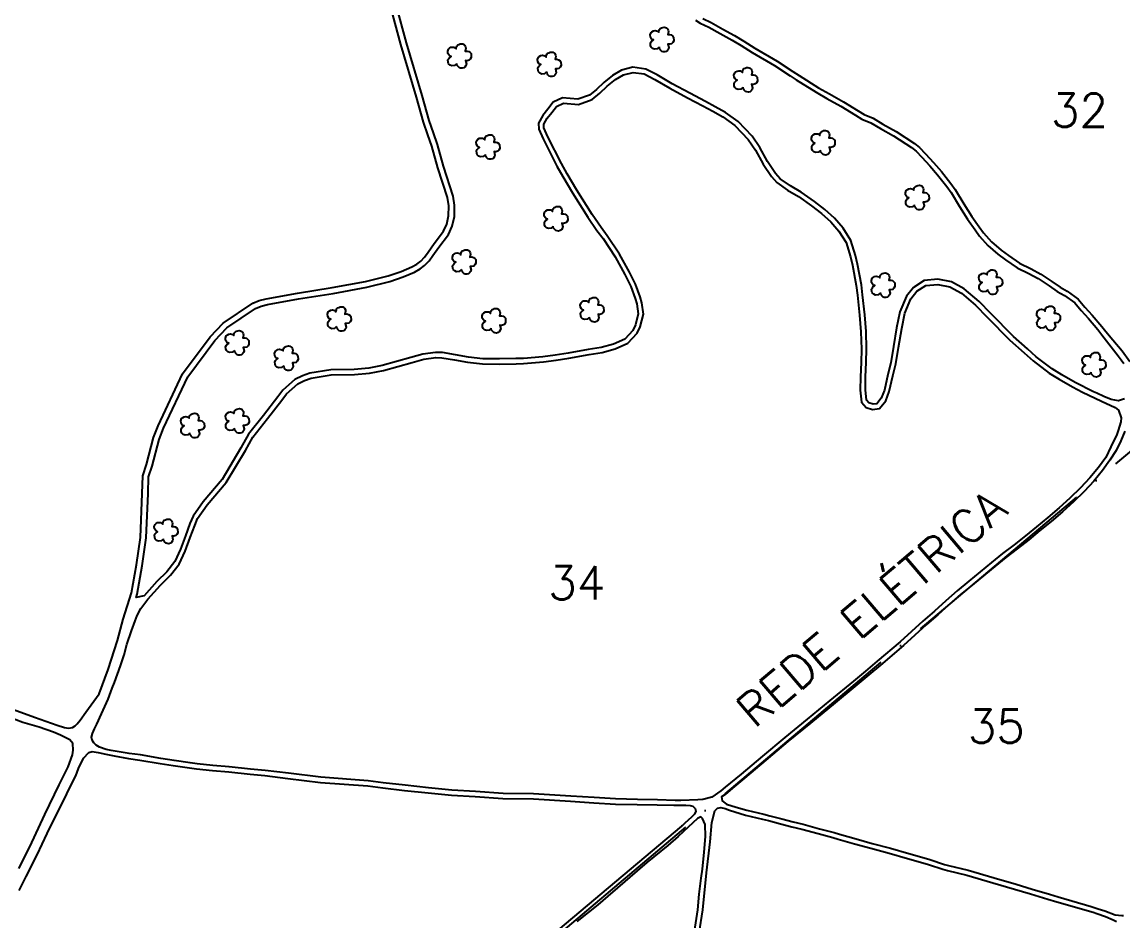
# Model space of a CAD drawing. Extents: x 745198 to 748348, y 7820251 to 7824706.
# Drawn here: x 746280 to 746926, y 7822259 to 7822787 of the extents above; entities that cross this region are included whole.
import ezdxf

# ---------------------------------------------------------------- set-up
doc = ezdxf.new("R2010")
doc.units = 0
doc.header["$MEASUREMENT"] = 0
doc.linetypes.add('ACAD_ISO04W100', pattern=[30, 24, -3, 0, -3])
doc.linetypes.add('CONTINUO', pattern=[0])
for name, color, linetype in [('0114000438032', 5, 'Continuous'), ('0114000438034', 5, 'Continuous'), ('0114000438035', 5, 'Continuous'), ('0114000438036', 5, 'Continuous'), ('0114000438037', 5, 'Continuous'), ('0114000438038', 5, 'Continuous'), ('0114000438043', 5, 'Continuous'), ('0114000438046', 5, 'Continuous'), ('RESERVA', 3, 'Continuous'), ('SIMBOLO ARVORE', 118, 'Continuous'), ('TEXTO_NUN_TAL', 7, 'Continuous')]:
    doc.layers.add(name, color=color, linetype=linetype)
doc.layers.add('REDE_DE_LUZ', color=6, linetype='Continuous', lineweight=90)
doc.styles.add('SIMPLEX', font='simplex', dxfattribs={"height": 0.2})

msp = doc.modelspace()

# ---------------------------------------------------------------- linework, layer by layer
at = {"layer": '0114000438032'}
msp.add_lwpolyline([(746679.26, 7822789.16), (746684.21, 7822786.87), (746691, 7822783.02), (746697.99, 7822779.18), (746703.35, 7822775.86), (746709.94, 7822771.8), (746722.97, 7822764.17), (746732.24, 7822758.07), (746735.81, 7822755.74), (746747.31, 7822748.5), (746753.68, 7822744.94), (746761.84, 7822740.34), (746770.44, 7822735.03), (746773.97, 7822732.87), (746779.28, 7822730.64), (746785.02, 7822727.27), (746792.79, 7822722.82), (746803.61, 7822715.94), (746806.56, 7822713.48), (746810.09, 7822709.81), (746814.77, 7822704.66), (746819.43, 7822699.39), (746824.83, 7822692.38), (746827.49, 7822688.78), (746832.6, 7822680.42), (746837.24, 7822673.06), (746841.55, 7822666.92), (746844.12, 7822663.4), (746848.74, 7822658.07), (746854.41, 7822653.3), (746858.7, 7822650.06), (746865.22, 7822645.53), (746872.08, 7822642.29), (746877.64, 7822639.18), (746884.21, 7822634.82), (746888.96, 7822631.57), (746893.22, 7822629.1), (746899.63, 7822624.48), (746903.6, 7822619.76), (746907.9, 7822615.16), (746913.49, 7822608.51), (746915.92, 7822605.48), (746919.97, 7822600.58), (746925.43, 7822594.1), (746930.01, 7822587.96)], dxfattribs=at)
at = {"layer": '0114000438034'}
msp.add_lwpolyline([(746666.4, 7822330.28), (746663.15, 7822330.22), (746652.65, 7822330.62), (746640.93, 7822330.88), (746628.14, 7822331.12), (746615.53, 7822331.89), (746601.89, 7822332.82), (746580.03, 7822334.09), (746562.08, 7822334.31), (746545.84, 7822335.45), (746532.03, 7822336.35), (746518.38, 7822337.58), (746504.66, 7822339.14), (746491.81, 7822340.65), (746483.01, 7822341.73), (746455.2, 7822343.83), (746436.21, 7822346.17), (746422.54, 7822347.83), (746413.98, 7822348.55), (746401.41, 7822350.03), (746401.41, 7822350.03), (746391.79, 7822350.72), (746382.63, 7822351.8), (746378.54, 7822352.29), (746369.01, 7822353.65), (746361.34, 7822354.85), (746349.3, 7822356.91), (746342.75, 7822357.83), (746332.09, 7822359.63), (746329.27, 7822360.19), (746325.19, 7822361.58), (746323.4, 7822362.77), (746321.9, 7822364.03), (746320.89, 7822365.64), (746320.89, 7822365.64), (746320.64, 7822367.4), (746321.17, 7822369.5), (746322.34, 7822372.25), (746323.69, 7822375.1), (746326.44, 7822381.03), (746330.31, 7822389.7), (746332.79, 7822396.08), (746334.08, 7822399.5), (746337.54, 7822409.15), (746339.74, 7822415.62), (746341.39, 7822421.82), (746344.06, 7822429.85), (746346.2, 7822435.65), (746347.34, 7822438.71), (746349.61, 7822442.83), (746353.69, 7822448.41), (746361.02, 7822456.58), (746366.93, 7822462.46), (746372.04, 7822468.88), (746375.57, 7822476.64), (746378.47, 7822484.54), (746381.15, 7822491.6), (746382.87, 7822495.72), (746388.43, 7822503.67), (746399.67, 7822516.88), (746410.9, 7822535.65), (746415.28, 7822543.55), (746423.84, 7822554.39), (746432.21, 7822565.26), (746435, 7822568.96), (746441.62, 7822574.74), (746445.55, 7822576.75), (746449.54, 7822578.19), (746461.29, 7822580.07), (746474.94, 7822580.27), (746483.81, 7822580.96), (746491.94, 7822582.55), (746508.84, 7822587.28), (746515.58, 7822589.18), (746522.58, 7822590.21), (746526.19, 7822590.11), (746533.7, 7822588.81), (746541.33, 7822587.43), (746550.02, 7822586.46), (746560.14, 7822586.4), (746569.74, 7822586.6), (746574.14, 7822586.65), (746585.8, 7822587.61), (746593.21, 7822588.69), (746600.73, 7822589.77), (746612.57, 7822591.91), (746620.24, 7822593.17), (746627.98, 7822595.22), (746635.25, 7822598.58), (746640.79, 7822604.45), (746642.66, 7822608.28), (746644.49, 7822615.63), (746643.54, 7822622.26), (746642.56, 7822625.82), (746639.83, 7822633.19), (746636.27, 7822640.32), (746630.37, 7822650.85), (746623.27, 7822661.72), (746619.63, 7822666.62), (746614.34, 7822674.18), (746605.35, 7822688.53), (746599.81, 7822697.95), (746596.33, 7822704.01), (746588.31, 7822719.76), (746586.12, 7822724.97), (746585.97, 7822727.11), (746587.9, 7822730.63), (746590.63, 7822734.09), (746593.48, 7822737.65), (746597.57, 7822739.51), (746606.43, 7822738.78), (746614.39, 7822741.63), (746618.87, 7822745.39), (746623.2, 7822749.46), (746628.09, 7822753.33), (746632.83, 7822756.14), (746638.41, 7822757.52), (746644.9, 7822756.64), (746651.16, 7822753.5), (746659.91, 7822748.35), (746670.29, 7822742.67), (746679.39, 7822737.95), (746685.14, 7822734.75), (746691.04, 7822731.42), (746698.19, 7822726.38), (746705.89, 7822718.16), (746710.17, 7822712), (746714.75, 7822703.74), (746719.62, 7822696.47), (746722.78, 7822692.92), (746729.09, 7822688.53), (746735.46, 7822684.83), (746743.15, 7822679.29), (746749.06, 7822674.85), (746754.54, 7822669.86), (746759.23, 7822664.41), (746763.38, 7822657.68), (746766.05, 7822649.25), (746767.22, 7822644.46), (746769.4, 7822632.41), (746770.14, 7822626.74), (746771.35, 7822615.08), (746772.12, 7822605.3), (746772.37, 7822595.2), (746772.24, 7822587.31), (746771.85, 7822578.9), (746771.71, 7822571.07), (746772.42, 7822563.94), (746775.1, 7822560.92), (746778.93, 7822559.8), (746783.02, 7822560.23), (746786.65, 7822564.86), (746788.75, 7822570.24), (746790.91, 7822579.54), (746792.69, 7822586.47), (746794.23, 7822596.11), (746796.03, 7822607.16), (746797.9, 7822616.2), (746801.4, 7822624.62), (746804.99, 7822629.14), (746810.21, 7822632.56), (746817.19, 7822633.14), (746824.21, 7822631.78), (746831.05, 7822628.01), (746839.41, 7822620.99), (746846.23, 7822613.96), (746859.56, 7822600.39), (746867.94, 7822593), (746873.13, 7822588.28), (746882.68, 7822581.03), (746888.48, 7822577.42), (746896.34, 7822572.97), (746902.12, 7822569.84), (746913.23, 7822564.64), (746921.38, 7822560.82), (746921.38, 7822560.82), (746923.2, 7822559.26), (746924.92, 7822554.88), (746924.6, 7822552.52), (746923.05, 7822547.37), (746922.27, 7822544.97), (746918.83, 7822537.78), (746918.83, 7822537.78), (746915.78, 7822531.57), (746911.45, 7822525.7), (746906.51, 7822519.67), (746900.94, 7822513.7), (746894.78, 7822507.67), (746888.38, 7822501.93), (746881.81, 7822496.31), (746875.14, 7822490.91), (746868.68, 7822485.55), (746862.03, 7822480.34), (746855.25, 7822475.25), (746848.76, 7822469.87), (746842.15, 7822464.4), (746835.44, 7822458.94), (746828.69, 7822453.34), (746822.01, 7822447.41), (746815.23, 7822441.4), (746808.49, 7822435.46), (746801.79, 7822429.39), (746795.11, 7822423.37), (746781.62, 7822411.99), (746774.81, 7822406.18), (746767.75, 7822400.33), (746753.9, 7822388.91), (746740.61, 7822377.88), (746727.38, 7822367.13), (746714.34, 7822356.14), (746701.92, 7822345.7), (746692.37, 7822338), (746689.96, 7822335.93), (746684.63, 7822332.22), (746679.26, 7822330.7), (746676.32, 7822330.53)], close=True, dxfattribs=at)
at = {"layer": '0114000438035'}
msp.add_lwpolyline([(746927.09, 7822547.05), (746924.67, 7822541.22), (746921.86, 7822535.68), (746918.26, 7822529.89), (746913.82, 7822523.86), (746908.77, 7822517.7), (746903.09, 7822511.6), (746896.83, 7822505.48), (746890.35, 7822499.67), (746883.73, 7822494), (746877.04, 7822488.59), (746870.57, 7822483.21), (746863.85, 7822477.96), (746857.11, 7822472.89), (746850.67, 7822467.56), (746844.06, 7822462.08), (746837.35, 7822456.62), (746830.65, 7822451.06), (746824, 7822445.16), (746817.21, 7822439.16), (746810.49, 7822433.22), (746803.8, 7822427.16), (746797.08, 7822421.11), (746783.56, 7822409.71), (746776.74, 7822403.89), (746769.66, 7822398.02), (746755.81, 7822386.6), (746742.51, 7822375.57), (746729.3, 7822364.82), (746716.27, 7822353.84), (746703.85, 7822343.4), (746697.97, 7822338.44), (746692.51, 7822333.66), (746690.22, 7822332.28), (746690.6, 7822330.09), (746693.22, 7822328.05), (746698.96, 7822326.33), (746705.16, 7822324.54), (746715.13, 7822322.22), (746718.69, 7822321.27), (746725.67, 7822319.39), (746732.28, 7822317.7), (746738.24, 7822316.23), (746747.72, 7822313.64), (746756.33, 7822311.35), (746759.49, 7822310.47), (746769.25, 7822307.63), (746778.7, 7822305.02), (746789.48, 7822302.13), (746800.29, 7822299.13), (746806.52, 7822297.26), (746812.61, 7822295.47), (746821.11, 7822292.68), (746823.59, 7822292.06), (746834.98, 7822289.24), (746850.36, 7822284.72), (746863.18, 7822281.1), (746872.52, 7822278.23), (746882.74, 7822275.16), (746887.89, 7822273.67), (746907.22, 7822267.92), (746911.3, 7822266.63), (746915.17, 7822265.39), (746921.35, 7822263.14), (746925.19, 7822262.62), (746926.28, 7822262.6)], dxfattribs=at)
at = {"layer": '0114000438036'}
msp.add_lwpolyline([(746278.04, 7822277.33), (746282.22, 7822285.56), (746288.62, 7822298.23), (746294.54, 7822310.86), (746296.48, 7822314.85), (746305.07, 7822331.99), (746307.07, 7822336.26), (746311.29, 7822344.72), (746313.02, 7822349.01), (746315.92, 7822355.14), (746319.01, 7822358.41), (746320.91, 7822358.87), (746324.4, 7822358.28), (746328.93, 7822357.37), (746333.87, 7822356.39), (746342.3, 7822354.87), (746348.84, 7822353.94), (746360.85, 7822351.89), (746368.57, 7822350.68), (746378.15, 7822349.32), (746382.28, 7822348.82), (746391.51, 7822347.74), (746401.13, 7822347.04), (746413.68, 7822345.56), (746422.24, 7822344.85), (746435.84, 7822343.19), (746454.91, 7822340.85), (746482.71, 7822338.74), (746491.46, 7822337.68), (746504.31, 7822336.16), (746518.07, 7822334.6), (746531.79, 7822333.36), (746545.64, 7822332.46), (746561.96, 7822331.31), (746579.92, 7822331.09), (746601.7, 7822329.82), (746615.34, 7822328.89), (746628.02, 7822328.12), (746640.86, 7822327.88), (746652.56, 7822327.62), (746662.42, 7822327.37), (746666.15, 7822327.5), (746669.34, 7822327.43), (746671.82, 7822327.19), (746673.43, 7822326.82), (746674.81, 7822325.41), (746675.14, 7822323.95), (746674.48, 7822322.27), (746672.77, 7822320.43), (746670.81, 7822318.6), (746668.87, 7822316.88), (746667.3, 7822315.42), (746666.9, 7822315.06), (746568.52, 7822232.41)], dxfattribs=at)
at = {"layer": '0114000438037'}
msp.add_lwpolyline([(746674.44, 7822253.24), (746676.45, 7822266.1), (746677.26, 7822275.17), (746678.31, 7822284.6), (746679.07, 7822289.88), (746680.2, 7822299.91), (746680.98, 7822309.12), (746680.8, 7822316.1), (746679.16, 7822319.62), (746678.18, 7822320.52), (746678.18, 7822320.52), (746676.21, 7822319.68), (746676.21, 7822319.68), (746670.74, 7822314.48), (746664.94, 7822309.03), (746658.74, 7822303.74), (746646.52, 7822293.74), (746640.77, 7822288.86), (746629.31, 7822279.02), (746623.55, 7822273.97), (746617.7, 7822269.02), (746605.46, 7822259.1)], dxfattribs=at)
at = {"layer": '0114000438038'}
msp.add_lwpolyline([(746677.24, 7822252.23), (746679.3, 7822266), (746681.51, 7822287.75), (746683.61, 7822305.92), (746684.65, 7822317.25), (746686.46, 7822324.1), (746687.94, 7822325.78), (746690, 7822326.06), (746692.42, 7822325.48), (746695.04, 7822324.55), (746704.41, 7822321.63), (746714.4, 7822319.31), (746717.91, 7822318.37), (746724.91, 7822316.49), (746731.55, 7822314.79), (746737.49, 7822313.33), (746746.94, 7822310.75), (746755.54, 7822308.46), (746758.67, 7822307.59), (746768.43, 7822304.75), (746777.92, 7822302.13), (746788.69, 7822299.24), (746799.46, 7822296.25), (746805.67, 7822294.38), (746811.72, 7822292.61), (746820.28, 7822289.8), (746822.86, 7822289.15), (746834.19, 7822286.34), (746849.53, 7822281.84), (746862.33, 7822278.23), (746871.64, 7822275.36), (746881.89, 7822272.28), (746887.04, 7822270.79), (746908.4, 7822264.66), (746910.62, 7822263.79), (746915.66, 7822262.12), (746920.1, 7822260.17), (746922.07, 7822259.09)], dxfattribs=at)
at = {"layer": '0114000438043', "color": 5}
msp.add_lwpolyline([(746277.89, 7822290.22), (746284.29, 7822303.09), (746293.25, 7822321.99), (746301.67, 7822339.4), (746306.91, 7822349.98), (746309.47, 7822356.98), (746309.88, 7822359.68), (746309.64, 7822363.67), (746307.85, 7822365.88), (746302.3, 7822368.57), (746298.23, 7822370.32), (746289.86, 7822373.33), (746280.36, 7822375.95), (746272.08, 7822379.19)], dxfattribs=at)
at = {"layer": '0114000438046', "color": 5}
msp.add_lwpolyline([(746274.76, 7822383.53), (746287.19, 7822379.1), (746300.39, 7822374.49), (746304.82, 7822373.03), (746307.15, 7822372.75), (746309.39, 7822373.09), (746311.01, 7822374.03), (746312.19, 7822375.23), (746313.91, 7822377.27), (746317.27, 7822382.09), (746325.05, 7822392.77), (746330.29, 7822407.07), (746335.86, 7822424.08), (746339.24, 7822436.57), (746344.09, 7822452.16), (746346.96, 7822468.48), (746349.29, 7822484.61), (746350.4, 7822510.43), (746350.63, 7822520.83), (746352.89, 7822527.49), (746357, 7822543.26), (746359.66, 7822550.05), (746374.04, 7822580.64), (746390.27, 7822602.38), (746397.81, 7822610.31), (746415.17, 7822622.06), (746418.99, 7822623.64), (746423.14, 7822624.71), (746441.55, 7822627.97), (746461.72, 7822631.25), (746481.4, 7822634.88), (746494.68, 7822638.17), (746502.21, 7822640.73), (746508.61, 7822643.44), (746511.51, 7822645.07), (746513.76, 7822646.83), (746516.06, 7822649.22), (746518.1, 7822652.03), (746521.68, 7822657.05), (746527.13, 7822664.3), (746529.02, 7822668.4), (746530.13, 7822673.48), (746530.22, 7822679.35), (746529.47, 7822684.07), (746523.88, 7822701.61), (746520.29, 7822714.28), (746518.03, 7822720.93), (746515.47, 7822728.33), (746511.28, 7822743.07), (746502.1, 7822773.91), (746495.96, 7822796.41)], dxfattribs=at)
at = {"layer": 'REDE_DE_LUZ', "color": 6, "linetype": 'ACAD_ISO04W100', "lineweight": -3, "ltscale": 5, "elevation": 665.59, "flags": 128}
msp.add_lwpolyline([(747357.33, 7822895.62), (746570.26, 7822231.12), (746245.68, 7821809.95), (746245.68, 7821809.95)], dxfattribs=at)
at = {"layer": 'RESERVA'}
for points in [[(746926.75, 7822565.9), (746923.23, 7822564.87), (746919.06, 7822565.53), (746914.76, 7822567.34), (746910.52, 7822569.23), (746908.65, 7822570.07), (746897.79, 7822575.6), (746890.01, 7822580), (746884.38, 7822583.5), (746875.05, 7822590.59), (746869.94, 7822595.23), (746861.63, 7822602.57), (746848.38, 7822616.05), (746841.46, 7822623.19), (746832.76, 7822630.5), (746825.24, 7822634.64), (746817.35, 7822636.17), (746809.21, 7822635.48), (746802.94, 7822631.39), (746798.79, 7822626.15), (746795.02, 7822617.08), (746793.08, 7822607.71), (746791.27, 7822596.59), (746789.75, 7822587.08), (746787.99, 7822580.25), (746785.88, 7822571.13), (746784.01, 7822566.37), (746781.44, 7822563.08), (746779.21, 7822562.85), (746776.77, 7822563.56), (746775.31, 7822565.2), (746774.71, 7822571.2), (746774.85, 7822578.81), (746775.24, 7822587.22), (746775.37, 7822595.22), (746775.12, 7822605.45), (746774.34, 7822615.35), (746773.12, 7822627.09), (746772.36, 7822632.88), (746770.15, 7822645.08), (746768.94, 7822650.06), (746766.13, 7822658.94), (746761.66, 7822666.18), (746756.7, 7822671.95), (746750.98, 7822677.16), (746744.93, 7822681.71), (746737.1, 7822687.35), (746730.7, 7822691.07), (746724.79, 7822695.18), (746722, 7822698.31), (746717.32, 7822705.31), (746712.72, 7822713.59), (746708.22, 7822720.06), (746700.16, 7822728.66), (746692.64, 7822733.95), (746686.61, 7822737.36), (746680.81, 7822740.59), (746671.7, 7822745.31), (746661.39, 7822750.96), (746652.6, 7822756.14), (746645.8, 7822759.55), (746638.24, 7822760.57), (746631.68, 7822758.94), (746626.39, 7822755.81), (746621.23, 7822751.73), (746616.88, 7822747.63), (746612.87, 7822744.27), (746606.03, 7822741.82), (746597.05, 7822742.56), (746591.58, 7822740.09), (746588.29, 7822735.96), (746585.39, 7822732.3), (746582.91, 7822727.77), (746583.16, 7822724.26), (746585.59, 7822718.5), (746593.69, 7822702.58), (746597.21, 7822696.45), (746602.79, 7822686.98), (746611.84, 7822672.52), (746617.2, 7822664.87), (746620.8, 7822660), (746627.8, 7822649.29), (746633.61, 7822638.92), (746637.08, 7822631.99), (746639.7, 7822624.89), (746640.6, 7822621.64), (746641.44, 7822615.79), (746639.82, 7822609.31), (746638.3, 7822606.17), (746633.47, 7822601.06), (746626.96, 7822598.05), (746619.61, 7822596.1), (746612.06, 7822594.86), (746600.25, 7822592.73), (746592.77, 7822591.66), (746585.46, 7822590.59), (746574, 7822589.65), (746569.69, 7822589.6), (746560.11, 7822589.4), (746550.2, 7822589.46), (746541.77, 7822590.41), (746534.22, 7822591.77), (746526.49, 7822593.1), (746522.4, 7822593.21), (746514.96, 7822592.12), (746508.03, 7822590.17), (746491.24, 7822585.47), (746483.4, 7822583.94), (746474.8, 7822583.27), (746461.03, 7822583.06), (746448.79, 7822581.11), (746444.35, 7822579.51), (746439.92, 7822577.24), (746432.8, 7822571.02), (746429.83, 7822567.08), (746421.47, 7822556.24), (746412.78, 7822545.22), (746408.3, 7822537.15), (746397.22, 7822518.64), (746386.05, 7822505.5), (746380.23, 7822497.17), (746378.36, 7822492.71), (746375.66, 7822485.59), (746372.79, 7822477.78), (746369.46, 7822470.46), (746364.69, 7822464.47), (746358.85, 7822458.65), (746351.4, 7822450.36), (746346.81, 7822449.29), (746347.45, 7822451.35), (746350.36, 7822467.94), (746352.73, 7822484.29), (746353.85, 7822510.32), (746354.07, 7822520.22), (746356.2, 7822526.5), (746360.29, 7822542.19), (746362.83, 7822548.68), (746377.01, 7822578.85), (746392.91, 7822600.15), (746400.05, 7822607.66), (746416.82, 7822619.01), (746420.08, 7822620.36), (746423.87, 7822621.34), (746442.13, 7822624.57), (746462.31, 7822627.85), (746482.13, 7822631.5), (746495.65, 7822634.86), (746503.44, 7822637.5), (746510.14, 7822640.34), (746513.43, 7822642.19), (746516.08, 7822644.26), (746518.71, 7822647), (746520.9, 7822650.02), (746524.47, 7822655.01), (746530.11, 7822662.52), (746532.31, 7822667.3), (746533.57, 7822673.09), (746533.68, 7822679.6), (746532.83, 7822684.87), (746527.19, 7822702.61), (746523.59, 7822715.31), (746521.3, 7822722.05), (746518.76, 7822729.37), (746514.59, 7822744.03), (746505.41, 7822774.85), (746499.31, 7822797.24)], [(746674.99, 7822788.23), (746677.85, 7822786.51), (746682.84, 7822784.2), (746689.54, 7822780.4), (746696.47, 7822776.58), (746701.78, 7822773.31), (746708.39, 7822769.23), (746721.38, 7822761.62), (746730.6, 7822755.56), (746734.19, 7822753.21), (746745.77, 7822745.92), (746752.21, 7822742.33), (746760.32, 7822737.76), (746768.87, 7822732.47), (746772.6, 7822730.19), (746777.94, 7822727.95), (746783.51, 7822724.67), (746791.24, 7822720.25), (746801.84, 7822713.51), (746804.52, 7822711.28), (746807.9, 7822707.76), (746812.54, 7822702.65), (746817.12, 7822697.48), (746822.44, 7822690.57), (746825, 7822687.1), (746830.05, 7822678.83), (746834.75, 7822671.4), (746839.11, 7822665.18), (746841.78, 7822661.53), (746846.62, 7822655.93), (746852.54, 7822650.95), (746856.94, 7822647.63), (746863.72, 7822642.93), (746870.71, 7822639.62), (746876.08, 7822636.61), (746882.54, 7822632.33), (746887.36, 7822629.04), (746891.58, 7822626.58), (746897.58, 7822622.26), (746901.36, 7822617.77), (746905.65, 7822613.17), (746911.17, 7822606.61), (746913.59, 7822603.59), (746923.11, 7822591.13), (746924.78, 7822588.89), (746926.45, 7822586.68)]]:
    msp.add_lwpolyline(points, dxfattribs=at).dxf.unprotected_set("ltscale", 0)
at = {"layer": 'SIMBOLO ARVORE', "linetype": 'CONTINUO'}
for points in [[(746653.79, 7822772.38, 0), (746652.55, 7822771.33, 0), (746650.96, 7822771.15, 0), (746649.84, 7822771.59, 0), (746649.04, 7822772.38, 0), (746648.7, 7822773.28, 0), (746648.62, 7822774.61, 0), (746649.05, 7822775.45, 0), (746649.5, 7822776.07, 0), (746650.41, 7822776.69, 0), (746649.83, 7822776.87, 0), (746649.26, 7822777.35, 0), (746648.59, 7822778.41, 0), (746648.47, 7822779.67, 0), (746648.95, 7822780.98, 0), (746649.46, 7822781.45, 0), (746650.39, 7822782.02, 0), (746651.37, 7822782.15, 0), (746652.15, 7822782.04, 0), (746652.77, 7822781.76, 0), (746653.44, 7822781.15, 0), (746653.65, 7822782.31, 0), (746653.82, 7822782.77, 0), (746654.32, 7822783.41, 0), (746655.08, 7822783.68, 0), (746655.81, 7822784.01, 0), (746656.64, 7822784.08, 0), (746657.42, 7822783.97, 0), (746658.05, 7822783.64, 0), (746658.52, 7822783.13, 0), (746658.94, 7822782.31, 0), (746659.1, 7822781.41, 0), (746658.72, 7822779.79, 0), (746659.85, 7822779.81, 0), (746660.79, 7822779.58, 0), (746661.67, 7822778.89, 0), (746662.16, 7822778.33, 0), (746662.29, 7822776.1, 0), (746661.75, 7822775.11, 0), (746661.03, 7822774.44, 0), (746659.88, 7822774.14, 0), (746658.89, 7822774.23, 0), (746659.42, 7822772.15, 0), (746659.17, 7822771.26, 0), (746658.57, 7822770.42, 0), (746657.91, 7822769.89, 0), (746656.97, 7822769.66, 0), (746656.04, 7822769.72, 0), (746655.34, 7822769.92, 0), (746654.54, 7822770.7, 0), (746654, 7822771.41, 0), (746653.83, 7822772.49, 0)], [(746534.94, 7822762.68, 0), (746533.69, 7822761.64, 0), (746532.11, 7822761.45, 0), (746530.98, 7822761.89, 0), (746530.18, 7822762.68, 0), (746529.85, 7822763.58, 0), (746529.76, 7822764.91, 0), (746530.19, 7822765.75, 0), (746530.64, 7822766.37, 0), (746531.56, 7822766.99, 0), (746530.98, 7822767.18, 0), (746530.4, 7822767.65, 0), (746529.73, 7822768.71, 0), (746529.61, 7822769.97, 0), (746530.09, 7822771.29, 0), (746530.6, 7822771.76, 0), (746531.53, 7822772.33, 0), (746532.51, 7822772.46, 0), (746533.29, 7822772.34, 0), (746533.91, 7822772.06, 0), (746534.59, 7822771.46, 0), (746534.79, 7822772.61, 0), (746534.96, 7822773.07, 0), (746535.47, 7822773.71, 0), (746536.22, 7822773.99, 0), (746536.95, 7822774.31, 0), (746537.78, 7822774.39, 0), (746538.56, 7822774.28, 0), (746539.19, 7822773.94, 0), (746539.67, 7822773.43, 0), (746540.08, 7822772.62, 0), (746540.24, 7822771.71, 0), (746539.86, 7822770.1, 0), (746541, 7822770.11, 0), (746541.93, 7822769.89, 0), (746542.81, 7822769.19, 0), (746543.3, 7822768.63, 0), (746543.44, 7822766.41, 0), (746542.89, 7822765.41, 0), (746542.17, 7822764.75, 0), (746541.03, 7822764.44, 0), (746540.03, 7822764.53, 0), (746540.56, 7822762.45, 0), (746540.32, 7822761.57, 0), (746539.72, 7822760.72, 0), (746539.06, 7822760.2, 0), (746538.12, 7822759.97, 0), (746537.18, 7822760.02, 0), (746536.49, 7822760.22, 0), (746535.69, 7822761.01, 0), (746535.14, 7822761.72, 0), (746534.97, 7822762.79, 0)], [(746587.69, 7822757.84, 0), (746586.45, 7822756.79, 0), (746584.86, 7822756.61, 0), (746583.74, 7822757.05, 0), (746582.94, 7822757.83, 0), (746582.61, 7822758.73, 0), (746582.52, 7822760.06, 0), (746582.95, 7822760.9, 0), (746583.4, 7822761.53, 0), (746584.31, 7822762.14, 0), (746583.73, 7822762.33, 0), (746583.16, 7822762.8, 0), (746582.49, 7822763.86, 0), (746582.37, 7822765.12, 0), (746582.85, 7822766.44, 0), (746583.36, 7822766.91, 0), (746584.29, 7822767.48, 0), (746585.27, 7822767.61, 0), (746586.05, 7822767.5, 0), (746586.67, 7822767.21, 0), (746587.34, 7822766.61, 0), (746587.55, 7822767.76, 0), (746587.72, 7822768.22, 0), (746588.22, 7822768.86, 0), (746588.98, 7822769.14, 0), (746589.71, 7822769.46, 0), (746590.54, 7822769.54, 0), (746591.32, 7822769.43, 0), (746591.95, 7822769.09, 0), (746592.42, 7822768.58, 0), (746592.84, 7822767.77, 0), (746593, 7822766.86, 0), (746592.62, 7822765.25, 0), (746593.75, 7822765.26, 0), (746594.69, 7822765.04, 0), (746595.57, 7822764.34, 0), (746596.06, 7822763.78, 0), (746596.2, 7822761.56, 0), (746595.65, 7822760.56, 0), (746594.93, 7822759.9, 0), (746593.79, 7822759.59, 0), (746592.79, 7822759.68, 0), (746593.32, 7822757.6, 0), (746593.07, 7822756.72, 0), (746592.47, 7822755.87, 0), (746591.81, 7822755.35, 0), (746590.87, 7822755.12, 0), (746589.94, 7822755.17, 0), (746589.24, 7822755.37, 0), (746588.44, 7822756.16, 0), (746587.9, 7822756.87, 0), (746587.73, 7822757.94, 0)], [(746702.91, 7822748.74, 0), (746701.67, 7822747.7, 0), (746700.08, 7822747.52, 0), (746698.96, 7822747.95, 0), (746698.16, 7822748.74, 0), (746697.82, 7822749.64, 0), (746697.74, 7822750.97, 0), (746698.17, 7822751.81, 0), (746698.62, 7822752.43, 0), (746699.53, 7822753.05, 0), (746698.95, 7822753.24, 0), (746698.38, 7822753.71, 0), (746697.71, 7822754.77, 0), (746697.59, 7822756.03, 0), (746698.07, 7822757.35, 0), (746698.58, 7822757.82, 0), (746699.51, 7822758.39, 0), (746700.49, 7822758.52, 0), (746701.27, 7822758.41, 0), (746701.89, 7822758.12, 0), (746702.56, 7822757.52, 0), (746702.77, 7822758.67, 0), (746702.94, 7822759.13, 0), (746703.44, 7822759.77, 0), (746704.2, 7822760.05, 0), (746704.93, 7822760.37, 0), (746705.76, 7822760.45, 0), (746706.54, 7822760.34, 0), (746707.17, 7822760, 0), (746707.64, 7822759.49, 0), (746708.06, 7822758.68, 0), (746708.22, 7822757.77, 0), (746707.84, 7822756.16, 0), (746708.97, 7822756.17, 0), (746709.91, 7822755.95, 0), (746710.79, 7822755.25, 0), (746711.28, 7822754.69, 0), (746711.41, 7822752.47, 0), (746710.87, 7822751.47, 0), (746710.15, 7822750.81, 0), (746709, 7822750.5, 0), (746708, 7822750.59, 0), (746708.54, 7822748.51, 0), (746708.29, 7822747.63, 0), (746707.69, 7822746.78, 0), (746707.03, 7822746.26, 0), (746706.09, 7822746.03, 0), (746705.16, 7822746.08, 0), (746704.46, 7822746.28, 0), (746703.66, 7822747.07, 0), (746703.12, 7822747.78, 0), (746702.95, 7822748.85, 0)], [(746551.7, 7822709.27, 0), (746550.46, 7822708.22, 0), (746548.87, 7822708.04, 0), (746547.75, 7822708.48, 0), (746546.95, 7822709.27, 0), (746546.62, 7822710.17, 0), (746546.53, 7822711.5, 0), (746546.96, 7822712.34, 0), (746547.41, 7822712.96, 0), (746548.32, 7822713.58, 0), (746547.74, 7822713.76, 0), (746547.17, 7822714.23, 0), (746546.5, 7822715.29, 0), (746546.38, 7822716.56, 0), (746546.86, 7822717.87, 0), (746547.37, 7822718.34, 0), (746548.3, 7822718.91, 0), (746549.28, 7822719.04, 0), (746550.06, 7822718.93, 0), (746550.68, 7822718.64, 0), (746551.35, 7822718.04, 0), (746551.56, 7822719.19, 0), (746551.73, 7822719.66, 0), (746552.23, 7822720.3, 0), (746552.99, 7822720.57, 0), (746553.72, 7822720.9, 0), (746554.55, 7822720.97, 0), (746555.33, 7822720.86, 0), (746555.96, 7822720.53, 0), (746556.43, 7822720.02, 0), (746556.85, 7822719.2, 0), (746557.01, 7822718.3, 0), (746556.63, 7822716.68, 0), (746557.77, 7822716.7, 0), (746558.7, 7822716.47, 0), (746559.58, 7822715.77, 0), (746560.07, 7822715.21, 0), (746560.21, 7822712.99, 0), (746559.66, 7822712, 0), (746558.94, 7822711.33, 0), (746557.8, 7822711.03, 0), (746556.8, 7822711.12, 0), (746557.33, 7822709.04, 0), (746557.09, 7822708.15, 0), (746556.48, 7822707.31, 0), (746555.82, 7822706.78, 0), (746554.88, 7822706.55, 0), (746553.95, 7822706.61, 0), (746553.25, 7822706.81, 0), (746552.45, 7822707.59, 0), (746551.91, 7822708.3, 0), (746551.74, 7822709.38, 0)], [(746748.39, 7822711.78, 0), (746747.15, 7822710.73, 0), (746745.57, 7822710.55, 0), (746744.44, 7822710.99, 0), (746743.64, 7822711.77, 0), (746743.31, 7822712.67, 0), (746743.22, 7822714, 0), (746743.65, 7822714.84, 0), (746744.1, 7822715.47, 0), (746745.01, 7822716.08, 0), (746744.43, 7822716.27, 0), (746743.86, 7822716.74, 0), (746743.19, 7822717.8, 0), (746743.07, 7822719.06, 0), (746743.55, 7822720.38, 0), (746744.06, 7822720.85, 0), (746744.99, 7822721.42, 0), (746745.97, 7822721.55, 0), (746746.75, 7822721.44, 0), (746747.37, 7822721.15, 0), (746748.04, 7822720.55, 0), (746748.25, 7822721.7, 0), (746748.42, 7822722.16, 0), (746748.93, 7822722.8, 0), (746749.68, 7822723.08, 0), (746750.41, 7822723.4, 0), (746751.24, 7822723.48, 0), (746752.02, 7822723.37, 0), (746752.65, 7822723.03, 0), (746753.12, 7822722.52, 0), (746753.54, 7822721.71, 0), (746753.7, 7822720.8, 0), (746753.32, 7822719.19, 0), (746754.46, 7822719.2, 0), (746755.39, 7822718.98, 0), (746756.27, 7822718.28, 0), (746756.76, 7822717.72, 0), (746756.9, 7822715.5, 0), (746756.35, 7822714.5, 0), (746755.63, 7822713.84, 0), (746754.49, 7822713.53, 0), (746753.49, 7822713.62, 0), (746754.02, 7822711.54, 0), (746753.78, 7822710.66, 0), (746753.18, 7822709.81, 0), (746752.51, 7822709.29, 0), (746751.57, 7822709.06, 0), (746750.64, 7822709.11, 0), (746749.94, 7822709.31, 0), (746749.14, 7822710.1, 0), (746748.6, 7822710.81, 0), (746748.43, 7822711.88, 0)], [(746803.58, 7822679.65, 0), (746802.33, 7822678.61, 0), (746800.75, 7822678.43, 0), (746799.62, 7822678.86, 0), (746798.82, 7822679.65, 0), (746798.49, 7822680.55, 0), (746798.4, 7822681.88, 0), (746798.83, 7822682.72, 0), (746799.29, 7822683.34, 0), (746800.2, 7822683.96, 0), (746799.62, 7822684.15, 0), (746799.05, 7822684.62, 0), (746798.37, 7822685.68, 0), (746798.25, 7822686.94, 0), (746798.74, 7822688.26, 0), (746799.25, 7822688.73, 0), (746800.18, 7822689.3, 0), (746801.15, 7822689.43, 0), (746801.94, 7822689.32, 0), (746802.55, 7822689.03, 0), (746803.23, 7822688.43, 0), (746803.43, 7822689.58, 0), (746803.6, 7822690.04, 0), (746804.11, 7822690.68, 0), (746804.86, 7822690.96, 0), (746805.6, 7822691.28, 0), (746806.42, 7822691.36, 0), (746807.2, 7822691.25, 0), (746807.84, 7822690.91, 0), (746808.31, 7822690.4, 0), (746808.72, 7822689.59, 0), (746808.88, 7822688.68, 0), (746808.51, 7822687.07, 0), (746809.64, 7822687.08, 0), (746810.58, 7822686.86, 0), (746811.46, 7822686.16, 0), (746811.95, 7822685.6, 0), (746812.08, 7822683.38, 0), (746811.53, 7822682.38, 0), (746810.81, 7822681.72, 0), (746809.67, 7822681.41, 0), (746808.67, 7822681.5, 0), (746809.2, 7822679.42, 0), (746808.96, 7822678.54, 0), (746808.36, 7822677.69, 0), (746807.7, 7822677.17, 0), (746806.76, 7822676.94, 0), (746805.83, 7822676.99, 0), (746805.13, 7822677.19, 0), (746804.33, 7822677.98, 0), (746803.78, 7822678.69, 0), (746803.62, 7822679.76, 0)], [(746591.53, 7822667.2, 0), (746590.28, 7822666.15, 0), (746588.7, 7822665.97, 0), (746587.57, 7822666.41, 0), (746586.77, 7822667.19, 0), (746586.44, 7822668.09, 0), (746586.35, 7822669.43, 0), (746586.78, 7822670.27, 0), (746587.24, 7822670.89, 0), (746588.15, 7822671.51, 0), (746587.57, 7822671.69, 0), (746587, 7822672.16, 0), (746586.32, 7822673.22, 0), (746586.2, 7822674.48, 0), (746586.69, 7822675.8, 0), (746587.2, 7822676.27, 0), (746588.13, 7822676.84, 0), (746589.1, 7822676.97, 0), (746589.88, 7822676.86, 0), (746590.5, 7822676.57, 0), (746591.18, 7822675.97, 0), (746591.38, 7822677.12, 0), (746591.55, 7822677.58, 0), (746592.06, 7822678.22, 0), (746592.81, 7822678.5, 0), (746593.54, 7822678.83, 0), (746594.37, 7822678.9, 0), (746595.15, 7822678.79, 0), (746595.79, 7822678.45, 0), (746596.26, 7822677.94, 0), (746596.67, 7822677.13, 0), (746596.83, 7822676.22, 0), (746596.46, 7822674.61, 0), (746597.59, 7822674.63, 0), (746598.52, 7822674.4, 0), (746599.41, 7822673.7, 0), (746599.9, 7822673.14, 0), (746600.03, 7822670.92, 0), (746599.48, 7822669.92, 0), (746598.76, 7822669.26, 0), (746597.62, 7822668.96, 0), (746596.62, 7822669.04, 0), (746597.15, 7822666.97, 0), (746596.91, 7822666.08, 0), (746596.31, 7822665.24, 0), (746595.65, 7822664.71, 0), (746594.71, 7822664.48, 0), (746593.78, 7822664.53, 0), (746593.08, 7822664.73, 0), (746592.28, 7822665.52, 0), (746591.73, 7822666.23, 0), (746591.56, 7822667.3, 0)], [(746537.67, 7822641.8, 0), (746536.43, 7822640.76, 0), (746534.84, 7822640.57, 0), (746533.71, 7822641.01, 0), (746532.91, 7822641.8, 0), (746532.58, 7822642.7, 0), (746532.49, 7822644.03, 0), (746532.93, 7822644.87, 0), (746533.38, 7822645.49, 0), (746534.29, 7822646.11, 0), (746533.71, 7822646.3, 0), (746533.14, 7822646.77, 0), (746532.47, 7822647.83, 0), (746532.35, 7822649.09, 0), (746532.83, 7822650.4, 0), (746533.34, 7822650.88, 0), (746534.27, 7822651.44, 0), (746535.25, 7822651.57, 0), (746536.03, 7822651.46, 0), (746536.65, 7822651.18, 0), (746537.32, 7822650.57, 0), (746537.52, 7822651.73, 0), (746537.7, 7822652.19, 0), (746538.2, 7822652.83, 0), (746538.95, 7822653.1, 0), (746539.69, 7822653.43, 0), (746540.51, 7822653.51, 0), (746541.3, 7822653.39, 0), (746541.93, 7822653.06, 0), (746542.4, 7822652.55, 0), (746542.81, 7822651.74, 0), (746542.98, 7822650.83, 0), (746542.6, 7822649.21, 0), (746543.73, 7822649.23, 0), (746544.67, 7822649.01, 0), (746545.55, 7822648.31, 0), (746546.04, 7822647.75, 0), (746546.17, 7822645.52, 0), (746545.63, 7822644.53, 0), (746544.9, 7822643.86, 0), (746543.76, 7822643.56, 0), (746542.76, 7822643.65, 0), (746543.3, 7822641.57, 0), (746543.05, 7822640.69, 0), (746542.45, 7822639.84, 0), (746541.79, 7822639.31, 0), (746540.85, 7822639.08, 0), (746539.92, 7822639.14, 0), (746539.22, 7822639.34, 0), (746538.42, 7822640.12, 0), (746537.88, 7822640.83, 0), (746537.71, 7822641.91, 0)], [(746783.57, 7822628.14, 0), (746782.32, 7822627.09, 0), (746780.74, 7822626.91, 0), (746779.61, 7822627.35, 0), (746778.81, 7822628.14, 0), (746778.48, 7822629.04, 0), (746778.39, 7822630.37, 0), (746778.82, 7822631.21, 0), (746779.28, 7822631.83, 0), (746780.19, 7822632.45, 0), (746779.61, 7822632.63, 0), (746779.04, 7822633.11, 0), (746778.36, 7822634.17, 0), (746778.24, 7822635.43, 0), (746778.73, 7822636.74, 0), (746779.24, 7822637.21, 0), (746780.17, 7822637.78, 0), (746781.14, 7822637.91, 0), (746781.92, 7822637.8, 0), (746782.54, 7822637.52, 0), (746783.22, 7822636.91, 0), (746783.42, 7822638.07, 0), (746783.59, 7822638.53, 0), (746784.1, 7822639.17, 0), (746784.85, 7822639.44, 0), (746785.58, 7822639.77, 0), (746786.41, 7822639.84, 0), (746787.19, 7822639.73, 0), (746787.83, 7822639.4, 0), (746788.3, 7822638.89, 0), (746788.71, 7822638.07, 0), (746788.87, 7822637.17, 0), (746788.5, 7822635.55, 0), (746789.63, 7822635.57, 0), (746790.56, 7822635.34, 0), (746791.45, 7822634.64, 0), (746791.94, 7822634.09, 0), (746792.07, 7822631.86, 0), (746791.52, 7822630.87, 0), (746790.8, 7822630.2, 0), (746789.66, 7822629.9, 0), (746788.66, 7822629.99, 0), (746789.19, 7822627.91, 0), (746788.95, 7822627.02, 0), (746788.35, 7822626.18, 0), (746787.69, 7822625.65, 0), (746786.75, 7822625.42, 0), (746785.82, 7822625.48, 0), (746785.12, 7822625.68, 0), (746784.32, 7822626.46, 0), (746783.77, 7822627.17, 0), (746783.61, 7822628.25, 0)], [(746846.63, 7822629.96, 0), (746845.39, 7822628.91, 0), (746843.81, 7822628.73, 0), (746842.68, 7822629.17, 0), (746841.88, 7822629.95, 0), (746841.55, 7822630.86, 0), (746841.46, 7822632.19, 0), (746841.89, 7822633.03, 0), (746842.34, 7822633.65, 0), (746843.25, 7822634.27, 0), (746842.67, 7822634.45, 0), (746842.1, 7822634.92, 0), (746841.43, 7822635.98, 0), (746841.31, 7822637.25, 0), (746841.79, 7822638.56, 0), (746842.3, 7822639.03, 0), (746843.23, 7822639.6, 0), (746844.21, 7822639.73, 0), (746844.99, 7822639.62, 0), (746845.61, 7822639.33, 0), (746846.28, 7822638.73, 0), (746846.49, 7822639.88, 0), (746846.66, 7822640.34, 0), (746847.17, 7822640.98, 0), (746847.92, 7822641.26, 0), (746848.65, 7822641.59, 0), (746849.48, 7822641.66, 0), (746850.26, 7822641.55, 0), (746850.89, 7822641.22, 0), (746851.36, 7822640.71, 0), (746851.78, 7822639.89, 0), (746851.94, 7822638.98, 0), (746851.56, 7822637.37, 0), (746852.7, 7822637.39, 0), (746853.63, 7822637.16, 0), (746854.51, 7822636.46, 0), (746855, 7822635.9, 0), (746855.14, 7822633.68, 0), (746854.59, 7822632.68, 0), (746853.87, 7822632.02, 0), (746852.73, 7822631.72, 0), (746851.73, 7822631.8, 0), (746852.26, 7822629.73, 0), (746852.02, 7822628.84, 0), (746851.42, 7822628, 0), (746850.75, 7822627.47, 0), (746849.81, 7822627.24, 0), (746848.88, 7822627.3, 0), (746848.18, 7822627.49, 0), (746847.38, 7822628.28, 0), (746846.84, 7822628.99, 0), (746846.67, 7822630.07, 0)], [(746612.76, 7822613.75, 0), (746611.52, 7822612.71, 0), (746609.94, 7822612.53, 0), (746608.81, 7822612.96, 0), (746608.01, 7822613.75, 0), (746607.68, 7822614.65, 0), (746607.59, 7822615.98, 0), (746608.02, 7822616.82, 0), (746608.47, 7822617.44, 0), (746609.39, 7822618.06, 0), (746608.81, 7822618.25, 0), (746608.23, 7822618.72, 0), (746607.56, 7822619.78, 0), (746607.44, 7822621.04, 0), (746607.92, 7822622.36, 0), (746608.43, 7822622.83, 0), (746609.36, 7822623.4, 0), (746610.34, 7822623.53, 0), (746611.12, 7822623.41, 0), (746611.74, 7822623.13, 0), (746612.42, 7822622.53, 0), (746612.62, 7822623.68, 0), (746612.79, 7822624.14, 0), (746613.3, 7822624.78, 0), (746614.05, 7822625.06, 0), (746614.78, 7822625.38, 0), (746615.61, 7822625.46, 0), (746616.39, 7822625.35, 0), (746617.02, 7822625.01, 0), (746617.5, 7822624.5, 0), (746617.91, 7822623.69, 0), (746618.07, 7822622.78, 0), (746617.69, 7822621.17, 0), (746618.83, 7822621.18, 0), (746619.76, 7822620.96, 0), (746620.64, 7822620.26, 0), (746621.13, 7822619.7, 0), (746621.27, 7822617.48, 0), (746620.72, 7822616.48, 0), (746620, 7822615.82, 0), (746618.86, 7822615.51, 0), (746617.86, 7822615.6, 0), (746618.39, 7822613.52, 0), (746618.15, 7822612.64, 0), (746617.55, 7822611.79, 0), (746616.88, 7822611.27, 0), (746615.95, 7822611.04, 0), (746615.01, 7822611.09, 0), (746614.32, 7822611.29, 0), (746613.51, 7822612.08, 0), (746612.97, 7822612.79, 0), (746612.8, 7822613.86, 0)], [(746464.4, 7822608.35, 0), (746463.16, 7822607.3, 0), (746461.57, 7822607.12, 0), (746460.45, 7822607.56, 0), (746459.64, 7822608.34, 0), (746459.31, 7822609.25, 0), (746459.22, 7822610.58, 0), (746459.66, 7822611.42, 0), (746460.11, 7822612.04, 0), (746461.02, 7822612.66, 0), (746460.44, 7822612.84, 0), (746459.87, 7822613.31, 0), (746459.2, 7822614.37, 0), (746459.08, 7822615.64, 0), (746459.56, 7822616.95, 0), (746460.07, 7822617.42, 0), (746461, 7822617.99, 0), (746461.98, 7822618.12, 0), (746462.76, 7822618.01, 0), (746463.38, 7822617.72, 0), (746464.05, 7822617.12, 0), (746464.26, 7822618.27, 0), (746464.43, 7822618.73, 0), (746464.93, 7822619.37, 0), (746465.69, 7822619.65, 0), (746466.42, 7822619.98, 0), (746467.25, 7822620.05, 0), (746468.03, 7822619.94, 0), (746468.66, 7822619.6, 0), (746469.13, 7822619.1, 0), (746469.55, 7822618.28, 0), (746469.71, 7822617.37, 0), (746469.33, 7822615.76, 0), (746470.46, 7822615.78, 0), (746471.4, 7822615.55, 0), (746472.28, 7822614.85, 0), (746472.77, 7822614.29, 0), (746472.9, 7822612.07, 0), (746472.36, 7822611.07, 0), (746471.63, 7822610.41, 0), (746470.49, 7822610.11, 0), (746469.49, 7822610.19, 0), (746470.03, 7822608.12, 0), (746469.78, 7822607.23, 0), (746469.18, 7822606.39, 0), (746468.52, 7822605.86, 0), (746467.58, 7822605.63, 0), (746466.65, 7822605.69, 0), (746465.95, 7822605.88, 0), (746465.15, 7822606.67, 0), (746464.61, 7822607.38, 0), (746464.44, 7822608.45, 0)], [(746555.12, 7822607.31, 0), (746553.87, 7822606.26, 0), (746552.29, 7822606.08, 0), (746551.16, 7822606.52, 0), (746550.36, 7822607.31, 0), (746550.03, 7822608.21, 0), (746549.94, 7822609.54, 0), (746550.37, 7822610.38, 0), (746550.83, 7822611, 0), (746551.74, 7822611.62, 0), (746551.16, 7822611.8, 0), (746550.59, 7822612.28, 0), (746549.91, 7822613.34, 0), (746549.79, 7822614.6, 0), (746550.28, 7822615.91, 0), (746550.79, 7822616.38, 0), (746551.72, 7822616.95, 0), (746552.69, 7822617.08, 0), (746553.47, 7822616.97, 0), (746554.09, 7822616.69, 0), (746554.77, 7822616.08, 0), (746554.97, 7822617.24, 0), (746555.14, 7822617.7, 0), (746555.65, 7822618.34, 0), (746556.4, 7822618.61, 0), (746557.13, 7822618.94, 0), (746557.96, 7822619.01, 0), (746558.74, 7822618.9, 0), (746559.38, 7822618.57, 0), (746559.85, 7822618.06, 0), (746560.26, 7822617.24, 0), (746560.42, 7822616.34, 0), (746560.05, 7822614.72, 0), (746561.18, 7822614.74, 0), (746562.11, 7822614.51, 0), (746563, 7822613.81, 0), (746563.49, 7822613.26, 0), (746563.62, 7822611.03, 0), (746563.07, 7822610.04, 0), (746562.35, 7822609.37, 0), (746561.21, 7822609.07, 0), (746560.21, 7822609.16, 0), (746560.74, 7822607.08, 0), (746560.5, 7822606.19, 0), (746559.9, 7822605.35, 0), (746559.24, 7822604.82, 0), (746558.3, 7822604.59, 0), (746557.37, 7822604.65, 0), (746556.67, 7822604.85, 0), (746555.87, 7822605.63, 0), (746555.32, 7822606.34, 0), (746555.16, 7822607.42, 0)], [(746880.59, 7822608.75, 0), (746879.35, 7822607.7, 0), (746877.76, 7822607.52, 0), (746876.64, 7822607.96, 0), (746875.84, 7822608.74, 0), (746875.51, 7822609.64, 0), (746875.42, 7822610.97, 0), (746875.85, 7822611.81, 0), (746876.3, 7822612.44, 0), (746877.21, 7822613.05, 0), (746876.63, 7822613.24, 0), (746876.06, 7822613.71, 0), (746875.39, 7822614.77, 0), (746875.27, 7822616.03, 0), (746875.75, 7822617.35, 0), (746876.26, 7822617.82, 0), (746877.19, 7822618.39, 0), (746878.17, 7822618.52, 0), (746878.95, 7822618.41, 0), (746879.57, 7822618.12, 0), (746880.24, 7822617.52, 0), (746880.45, 7822618.67, 0), (746880.62, 7822619.13, 0), (746881.12, 7822619.77, 0), (746881.88, 7822620.05, 0), (746882.61, 7822620.37, 0), (746883.44, 7822620.45, 0), (746884.22, 7822620.34, 0), (746884.85, 7822620, 0), (746885.32, 7822619.49, 0), (746885.74, 7822618.68, 0), (746885.9, 7822617.77, 0), (746885.52, 7822616.16, 0), (746886.65, 7822616.18, 0), (746887.59, 7822615.95, 0), (746888.47, 7822615.25, 0), (746888.96, 7822614.69, 0), (746889.1, 7822612.47, 0), (746888.55, 7822611.47, 0), (746887.83, 7822610.81, 0), (746886.69, 7822610.5, 0), (746885.69, 7822610.59, 0), (746886.22, 7822608.52, 0), (746885.98, 7822607.63, 0), (746885.37, 7822606.79, 0), (746884.71, 7822606.26, 0), (746883.77, 7822606.03, 0), (746882.84, 7822606.08, 0), (746882.14, 7822606.28, 0), (746881.34, 7822607.07, 0), (746880.8, 7822607.78, 0), (746880.63, 7822608.85, 0)], [(746404.48, 7822594.32, 0), (746403.23, 7822593.28, 0), (746401.65, 7822593.1, 0), (746400.52, 7822593.53, 0), (746399.72, 7822594.32, 0), (746399.39, 7822595.22, 0), (746399.3, 7822596.55, 0), (746399.73, 7822597.39, 0), (746400.19, 7822598.01, 0), (746401.1, 7822598.63, 0), (746400.52, 7822598.82, 0), (746399.95, 7822599.29, 0), (746399.28, 7822600.35, 0), (746399.15, 7822601.61, 0), (746399.64, 7822602.93, 0), (746400.15, 7822603.4, 0), (746401.08, 7822603.97, 0), (746402.06, 7822604.1, 0), (746402.84, 7822603.98, 0), (746403.45, 7822603.7, 0), (746404.13, 7822603.1, 0), (746404.33, 7822604.25, 0), (746404.51, 7822604.71, 0), (746405.01, 7822605.35, 0), (746405.76, 7822605.63, 0), (746406.5, 7822605.95, 0), (746407.32, 7822606.03, 0), (746408.1, 7822605.92, 0), (746408.74, 7822605.58, 0), (746409.21, 7822605.07, 0), (746409.62, 7822604.26, 0), (746409.78, 7822603.35, 0), (746409.41, 7822601.74, 0), (746410.54, 7822601.75, 0), (746411.48, 7822601.53, 0), (746412.36, 7822600.83, 0), (746412.85, 7822600.27, 0), (746412.98, 7822598.05, 0), (746412.44, 7822597.05, 0), (746411.71, 7822596.39, 0), (746410.57, 7822596.08, 0), (746409.57, 7822596.17, 0), (746410.11, 7822594.09, 0), (746409.86, 7822593.21, 0), (746409.26, 7822592.36, 0), (746408.6, 7822591.84, 0), (746407.66, 7822591.61, 0), (746406.73, 7822591.66, 0), (746406.03, 7822591.86, 0), (746405.23, 7822592.65, 0), (746404.69, 7822593.36, 0), (746404.52, 7822594.43, 0)], [(746433.38, 7822585.33, 0), (746432.13, 7822584.28, 0), (746430.55, 7822584.1, 0), (746429.42, 7822584.54, 0), (746428.62, 7822585.32, 0), (746428.29, 7822586.22, 0), (746428.2, 7822587.55, 0), (746428.63, 7822588.4, 0), (746429.08, 7822589.02, 0), (746430, 7822589.63, 0), (746429.42, 7822589.82, 0), (746428.84, 7822590.29, 0), (746428.17, 7822591.35, 0), (746428.05, 7822592.61, 0), (746428.54, 7822593.93, 0), (746429.05, 7822594.4, 0), (746429.98, 7822594.97, 0), (746430.95, 7822595.1, 0), (746431.73, 7822594.99, 0), (746432.35, 7822594.7, 0), (746433.03, 7822594.1, 0), (746433.23, 7822595.25, 0), (746433.4, 7822595.71, 0), (746433.91, 7822596.35, 0), (746434.66, 7822596.63, 0), (746435.39, 7822596.95, 0), (746436.22, 7822597.03, 0), (746437, 7822596.92, 0), (746437.63, 7822596.58, 0), (746438.11, 7822596.07, 0), (746438.52, 7822595.26, 0), (746438.68, 7822594.35, 0), (746438.3, 7822592.74, 0), (746439.44, 7822592.76, 0), (746440.37, 7822592.53, 0), (746441.25, 7822591.83, 0), (746441.74, 7822591.27, 0), (746441.88, 7822589.05, 0), (746441.33, 7822588.05, 0), (746440.61, 7822587.39, 0), (746439.47, 7822587.08, 0), (746438.47, 7822587.17, 0), (746439, 7822585.1, 0), (746438.76, 7822584.21, 0), (746438.16, 7822583.37, 0), (746437.5, 7822582.84, 0), (746436.56, 7822582.61, 0), (746435.62, 7822582.66, 0), (746434.93, 7822582.86, 0), (746434.13, 7822583.65, 0), (746433.58, 7822584.36, 0), (746433.41, 7822585.43, 0)], [(746907.28, 7822581.47, 0), (746906.03, 7822580.43, 0), (746904.45, 7822580.25, 0), (746903.32, 7822580.68, 0), (746902.52, 7822581.47, 0), (746902.19, 7822582.37, 0), (746902.1, 7822583.7, 0), (746902.53, 7822584.54, 0), (746902.99, 7822585.16, 0), (746903.9, 7822585.78, 0), (746903.32, 7822585.97, 0), (746902.75, 7822586.44, 0), (746902.07, 7822587.5, 0), (746901.95, 7822588.76, 0), (746902.44, 7822590.08, 0), (746902.95, 7822590.55, 0), (746903.88, 7822591.12, 0), (746904.85, 7822591.25, 0), (746905.63, 7822591.13, 0), (746906.25, 7822590.85, 0), (746906.93, 7822590.25, 0), (746907.13, 7822591.4, 0), (746907.3, 7822591.86, 0), (746907.81, 7822592.5, 0), (746908.56, 7822592.78, 0), (746909.29, 7822593.1, 0), (746910.12, 7822593.18, 0), (746910.9, 7822593.07, 0), (746911.54, 7822592.73, 0), (746912.01, 7822592.22, 0), (746912.42, 7822591.41, 0), (746912.58, 7822590.5, 0), (746912.21, 7822588.89, 0), (746913.34, 7822588.9, 0), (746914.27, 7822588.68, 0), (746915.16, 7822587.98, 0), (746915.65, 7822587.42, 0), (746915.78, 7822585.2, 0), (746915.23, 7822584.2, 0), (746914.51, 7822583.54, 0), (746913.37, 7822583.23, 0), (746912.37, 7822583.32, 0), (746912.9, 7822581.24, 0), (746912.66, 7822580.36, 0), (746912.06, 7822579.51, 0), (746911.4, 7822578.99, 0), (746910.46, 7822578.76, 0), (746909.53, 7822578.81, 0), (746908.83, 7822579.01, 0), (746908.03, 7822579.8, 0), (746907.48, 7822580.51, 0), (746907.32, 7822581.58, 0)], [(746404.55, 7822548.56, 0), (746403.31, 7822547.51, 0), (746401.72, 7822547.33, 0), (746400.59, 7822547.77, 0), (746399.79, 7822548.56, 0), (746399.46, 7822549.46, 0), (746399.37, 7822550.79, 0), (746399.81, 7822551.63, 0), (746400.26, 7822552.25, 0), (746401.17, 7822552.87, 0), (746400.59, 7822553.05, 0), (746400.02, 7822553.53, 0), (746399.35, 7822554.59, 0), (746399.23, 7822555.85, 0), (746399.71, 7822557.16, 0), (746400.22, 7822557.63, 0), (746401.15, 7822558.2, 0), (746402.13, 7822558.33, 0), (746402.91, 7822558.22, 0), (746403.53, 7822557.94, 0), (746404.2, 7822557.33, 0), (746404.4, 7822558.49, 0), (746404.58, 7822558.95, 0), (746405.08, 7822559.59, 0), (746405.84, 7822559.86, 0), (746406.57, 7822560.19, 0), (746407.4, 7822560.26, 0), (746408.18, 7822560.15, 0), (746408.81, 7822559.82, 0), (746409.28, 7822559.31, 0), (746409.69, 7822558.49, 0), (746409.86, 7822557.59, 0), (746409.48, 7822555.97, 0), (746410.61, 7822555.99, 0), (746411.55, 7822555.76, 0), (746412.43, 7822555.07, 0), (746412.92, 7822554.51, 0), (746413.05, 7822552.28, 0), (746412.51, 7822551.29, 0), (746411.78, 7822550.62, 0), (746410.64, 7822550.32, 0), (746409.64, 7822550.41, 0), (746410.18, 7822548.33, 0), (746409.93, 7822547.44, 0), (746409.33, 7822546.6, 0), (746408.67, 7822546.07, 0), (746407.73, 7822545.84, 0), (746406.8, 7822545.9, 0), (746406.1, 7822546.1, 0), (746405.3, 7822546.88, 0), (746404.76, 7822547.59, 0), (746404.59, 7822548.67, 0)], [(746378.31, 7822545.81, 0), (746377.06, 7822544.76, 0), (746375.48, 7822544.58, 0), (746374.35, 7822545.02, 0), (746373.55, 7822545.8, 0), (746373.22, 7822546.71, 0), (746373.13, 7822548.04, 0), (746373.56, 7822548.88, 0), (746374.02, 7822549.5, 0), (746374.93, 7822550.12, 0), (746374.35, 7822550.3, 0), (746373.78, 7822550.77, 0), (746373.11, 7822551.83, 0), (746372.98, 7822553.1, 0), (746373.47, 7822554.41, 0), (746373.98, 7822554.88, 0), (746374.91, 7822555.45, 0), (746375.89, 7822555.58, 0), (746376.67, 7822555.47, 0), (746377.28, 7822555.18, 0), (746377.96, 7822554.58, 0), (746378.16, 7822555.73, 0), (746378.34, 7822556.19, 0), (746378.84, 7822556.83, 0), (746379.59, 7822557.11, 0), (746380.33, 7822557.44, 0), (746381.15, 7822557.51, 0), (746381.93, 7822557.4, 0), (746382.57, 7822557.07, 0), (746383.04, 7822556.56, 0), (746383.45, 7822555.74, 0), (746383.62, 7822554.83, 0), (746383.24, 7822553.22, 0), (746384.37, 7822553.24, 0), (746385.31, 7822553.01, 0), (746386.19, 7822552.31, 0), (746386.68, 7822551.75, 0), (746386.81, 7822549.53, 0), (746386.27, 7822548.53, 0), (746385.54, 7822547.87, 0), (746384.4, 7822547.57, 0), (746383.4, 7822547.65, 0), (746383.94, 7822545.58, 0), (746383.69, 7822544.69, 0), (746383.09, 7822543.85, 0), (746382.43, 7822543.32, 0), (746381.49, 7822543.09, 0), (746380.56, 7822543.15, 0), (746379.86, 7822543.34, 0), (746379.06, 7822544.13, 0), (746378.52, 7822544.84, 0), (746378.35, 7822545.92, 0)], [(746362.76, 7822483.65, 0), (746361.52, 7822482.6, 0), (746359.93, 7822482.42, 0), (746358.8, 7822482.86, 0), (746358, 7822483.64, 0), (746357.67, 7822484.54, 0), (746357.58, 7822485.88, 0), (746358.01, 7822486.72, 0), (746358.47, 7822487.34, 0), (746359.38, 7822487.96, 0), (746358.8, 7822488.14, 0), (746358.23, 7822488.61, 0), (746357.56, 7822489.67, 0), (746357.44, 7822490.94, 0), (746357.92, 7822492.25, 0), (746358.43, 7822492.72, 0), (746359.36, 7822493.29, 0), (746360.34, 7822493.42, 0), (746361.12, 7822493.31, 0), (746361.73, 7822493.02, 0), (746362.41, 7822492.42, 0), (746362.61, 7822493.57, 0), (746362.79, 7822494.03, 0), (746363.29, 7822494.67, 0), (746364.04, 7822494.95, 0), (746364.78, 7822495.28, 0), (746365.6, 7822495.35, 0), (746366.39, 7822495.24, 0), (746367.02, 7822494.9, 0), (746367.49, 7822494.4, 0), (746367.9, 7822493.58, 0), (746368.07, 7822492.67, 0), (746367.69, 7822491.06, 0), (746368.82, 7822491.08, 0), (746369.76, 7822490.85, 0), (746370.64, 7822490.15, 0), (746371.13, 7822489.59, 0), (746371.26, 7822487.37, 0), (746370.72, 7822486.37, 0), (746369.99, 7822485.71, 0), (746368.85, 7822485.41, 0), (746367.85, 7822485.49, 0), (746368.39, 7822483.42, 0), (746368.14, 7822482.53, 0), (746367.54, 7822481.69, 0), (746366.88, 7822481.16, 0), (746365.94, 7822480.93, 0), (746365.01, 7822480.98, 0), (746364.31, 7822481.18, 0), (746363.51, 7822481.97, 0), (746362.97, 7822482.68, 0), (746362.8, 7822483.75, 0)]]:
    msp.add_polyline3d(points, dxfattribs=at)

# ---------------------------------------------------------------- texts
at = {"layer": 'REDE_DE_LUZ', "color": 6, "linetype": 'ACAD_ISO04W100', "lineweight": -3, "ltscale": 5, "insert": (746778.22, 7822443.04), "char_height": 19.5, "width": 457.5662, "attachment_point": 5, "rotation": 40.39926, "style": 'SIMPLEX'}
msp.add_mtext('REDE ELÉTRICA', dxfattribs=at)
at = {"layer": 'TEXTO_NUN_TAL', "linetype": 'Continuous', "style": 'SIMPLEX'}
for s, p in [('32', (746883.69, 7822725.62, 665.59)), ('34', (746588.64, 7822448.27, 665.59)), ('35', (746834.87, 7822364.03, 665.59))]:
    msp.add_text(s, height=19.5, dxfattribs=at).set_placement(p)

doc.saveas('drawing.dxf')
